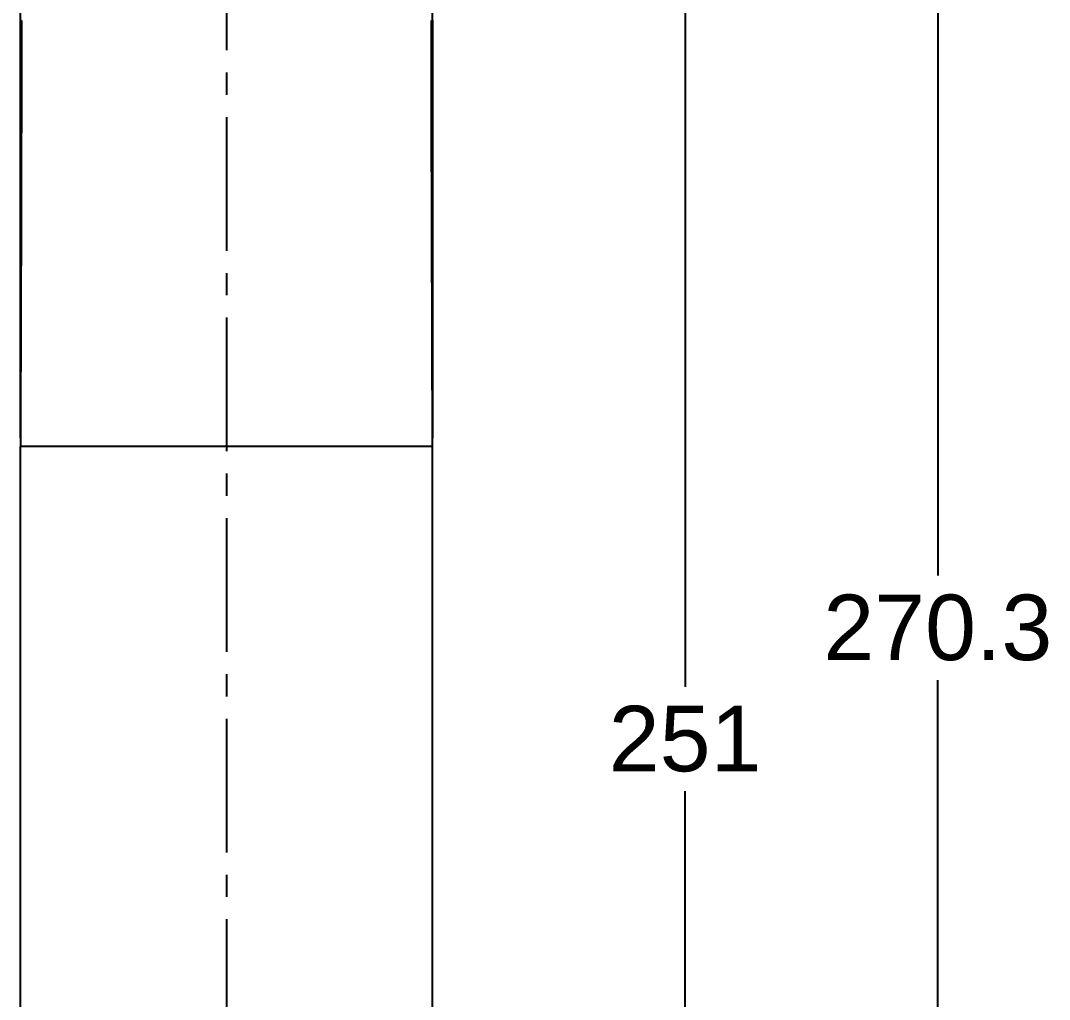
# Model space of a CAD drawing. Header units: millimetres. Extents: x 3724 to 4565, y 1133 to 1727.
# Drawn here: x 3853.6 to 3963.6, y 1420.9 to 1525.5 of the extents above; entities that cross this region are included whole.
import ezdxf

# ---------------------------------------------------------------- set-up
doc = ezdxf.new("R2010")
doc.units = ezdxf.units.MM
doc.linetypes.add('CENTER2', pattern=[28.575, 19.05, -3.175, 3.175, -3.175])
doc.layers.add('DIM', color=3, linetype='Continuous')
doc.layers.add('중심선', color=1, linetype='CENTER2')
doc.styles.get("Standard").update_dxf_attribs({"font": 'arial.ttf'})
doc.dimstyles.new('사본 ISO-25', dxfattribs={"dimtxt": 7, "dimasz": 7, "dimexe": 1.25, "dimexo": 0.625, "dimtad": 1, "dimtih": 1, "dimtoh": 1, "dimdec": 1, "dimdsep": 46, "dimtxsty": 'Standard', "dimcen": 2.5, "dimclrd": 3, "dimclre": 3, "dimclrt": 4, "dimadec": 0, "dimazin": 0, "dimtfac": 1, "dimtdec": 1, "dimtmove": 0, "dimatfit": 3, "dimfxl": 1, "dimarcsym": 0})

# ---------------------------------------------------------------- blocks, each defined once
blk = doc.blocks.new('*D10')
at = {"layer": 'Defpoints', "color": 0, "transparency": 16777216}
for p in [(3885.63, 1595.72), (3901.63, 1325.44), (3951.63, 1325.44)]:
    blk.add_point(p, dxfattribs=at)
at = {"layer": 'DIM', "color": 3, "lineweight": -2, "transparency": 16777216}
for p, q in [((3886.25, 1595.72), (3952.88, 1595.72)), ((3951.63, 1588.72), (3951.63, 1466.16)), ((3951.63, 1332.44), (3951.63, 1455)), ((3902.25, 1325.44), (3952.88, 1325.44))]:
    blk.add_line(p, q, dxfattribs=at)
at = {"layer": 'DIM', "color": 3, "transparency": 16777216}
for points in [[(3950.46, 1588.72), (3952.79, 1588.72), (3951.63, 1595.72)], [(3950.46, 1332.44), (3952.79, 1332.44), (3951.63, 1325.44)]]:
    blk.add_solid(points, dxfattribs=at)
at = {"layer": 'DIM', "color": 4, "transparency": 16777216, "insert": (3951.63, 1460.58), "char_height": 7, "attachment_point": 5}
blk.add_mtext('270.3', dxfattribs=at)
blk = doc.blocks.new('*D11')
at = {"layer": 'Defpoints', "color": 0, "transparency": 16777216}
for p in [(3892.63, 1576.48), (3924.63, 1325.44), (3924.87, 1325.44)]:
    blk.add_point(p, dxfattribs=at)
at = {"layer": 'DIM', "color": 3, "lineweight": -2, "transparency": 16777216}
for p, q in [((3893.25, 1576.48), (3925.88, 1576.48)), ((3924.63, 1569.48), (3924.63, 1454.27)), ((3924.63, 1332.44), (3924.63, 1443.12)), ((3924.25, 1325.44), (3923.38, 1325.44))]:
    blk.add_line(p, q, dxfattribs=at)
at = {"layer": 'DIM', "color": 3, "transparency": 16777216}
for points in [[(3923.46, 1569.48), (3925.79, 1569.48), (3924.63, 1576.48)], [(3923.46, 1332.44), (3925.79, 1332.44), (3924.63, 1325.44)]]:
    blk.add_solid(points, dxfattribs=at)
at = {"layer": 'DIM', "color": 4, "transparency": 16777216, "insert": (3924.63, 1448.7), "char_height": 7, "attachment_point": 5}
blk.add_mtext('251', dxfattribs=at)

msp = doc.modelspace()

# ---------------------------------------------------------------- linework, layer by layer
at = {"extrusion": (0, 1, 0)}
for p, q in [((3855.3, 1479.94), (3853.63, 1479.94)), ((3853.63, 1332.44), (3853.63, 1479.94)), ((3894.47, 1479.94), (3856.78, 1479.94)), ((3897.63, 1479.94), (3895.95, 1479.94)), ((3897.63, 1332.44), (3897.63, 1479.94))]:
    msp.add_line(p, q, dxfattribs=at)
at = {"extrusion": (-2.22045e-16, 2.40741e-35, -1)}
msp.add_ellipse((3855.79, 1525.47), major_axis=(2.16, 0), ratio=0.007646, start_param=3.141596, end_param=3.420479, dxfattribs=at)
msp.add_ellipse((3895.46, 1525.47), major_axis=(-2.16, 0), ratio=0.007637, start_param=3.141596, end_param=3.420479)
for points, knots in [([(3853.63, 1525.46), (3853.63, 1525.91), (3853.63, 1526.73), (3853.63, 1527.65), (3853.63, 1528.24), (3853.63, 1528.52)], [0.00011, 0.00011, 0.00011, 0.00011, 0.3333333, 0.6666667, 1, 1, 1, 1]), ([(3897.63, 1525.46), (3897.63, 1525.91), (3897.63, 1526.73), (3897.63, 1527.65), (3897.63, 1528.24), (3897.63, 1528.52)], [0.0001096, 0.0001096, 0.0001096, 0.0001096, 0.3333333, 0.6666667, 0.9994365, 0.9994365, 0.9994365, 0.9994365]), ([(3853.71, 1525.47), (3853.71, 1524.47), (3853.72, 1523.46), (3853.72, 1522.44), (3853.72, 1521.44), (3853.72, 1520.42), (3853.71, 1519.4), (3853.71, 1518.4), (3853.71, 1517.39), (3853.71, 1516.37)], [0, 0, 0, 0, 0.0754218, 0.0754218, 0.0754218, 0.1492481, 0.1492481, 0.1492481, 0.2217487, 0.2217487, 0.2217487, 0.2217487]), ([(3897.54, 1518.01), (3897.54, 1518.21), (3897.54, 1518.41), (3897.54, 1518.61), (3897.54, 1519.12), (3897.54, 1519.63), (3897.54, 1520.14)], [0.81846414, 0.81846414, 0.81846414, 0.81846414, 0.83333333, 0.83333333, 0.83333333, 0.87074309, 0.87074309, 0.87074309, 0.87074309]), ([(3897.56, 1505.3), (3897.56, 1506.71), (3897.56, 1508.14), (3897.55, 1509.53), (3897.55, 1510.25), (3897.55, 1510.95), (3897.55, 1511.65)], [0.5239715, 0.5239715, 0.5239715, 0.5239715, 0.6164039, 0.6164039, 0.6164039, 0.6640568, 0.6640568, 0.6640568, 0.6640568]), ([(3853.7, 1510.3), (3853.7, 1508.31), (3853.69, 1506.29), (3853.69, 1504.23), (3853.68, 1501.72), (3853.67, 1499.16), (3853.67, 1496.53), (3853.66, 1495.07), (3853.66, 1493.59), (3853.65, 1492.09)], [0.3632326, 0.3632326, 0.3632326, 0.3632326, 0.499964, 0.499964, 0.499964, 0.6666667, 0.6666667, 0.6666667, 0.7592298, 0.7592298, 0.7592298, 0.7592298]), ([(3897.63, 1479.94), (3897.63, 1482.73), (3897.62, 1485.48), (3897.62, 1488.31), (3897.61, 1491.13), (3897.6, 1494.02), (3897.59, 1496.67), (3897.58, 1499.31), (3897.57, 1501.7), (3897.57, 1504.21)], [0.0000001, 0.0000001, 0.0000001, 0.0000001, 0.1666667, 0.1666667, 0.1666667, 0.3333333, 0.3333333, 0.3333333, 0.5, 0.5, 0.5, 0.5]), ([(3853.65, 1492.09), (3853.64, 1490.1), (3853.64, 1488.08), (3853.63, 1486.02), (3853.63, 1484.03), (3853.63, 1482), (3853.63, 1479.94)], [0.7592298, 0.7592298, 0.7592298, 0.7592298, 0.8818836, 0.8818836, 0.8818836, 1, 1, 1, 1]), ([(3856.78, 1479.94), (3856.22, 1479.94), (3855.72, 1479.94), (3855.3, 1479.94), (3855.3, 1479.94), (3855.3, 1479.94), (3855.3, 1479.94)], [0.65482118, 0.65482118, 0.65482118, 0.65482118, 0.74999992, 0.74999992, 0.74999992, 0.75001868, 0.75001868, 0.75001868, 0.75001868]), ([(3895.95, 1479.94), (3895.95, 1479.94), (3895.95, 1479.94), (3895.95, 1479.94), (3895.53, 1479.94), (3895.04, 1479.94), (3894.47, 1479.94)], [0.24998118, 0.24998118, 0.24998118, 0.24998118, 0.24999994, 0.24999994, 0.24999994, 0.34519985, 0.34519985, 0.34519985, 0.34519985])]:
    msp.add_open_spline(points, degree=3, knots=knots)
for points in [[(3853.63, 1480.9), (3853.63, 1495.75), (3853.63, 1510.61), (3853.63, 1525.46)], [(3897.54, 1524.4), (3897.54, 1524.76), (3897.54, 1525.11), (3897.54, 1525.47)], [(3897.63, 1525.46), (3897.62, 1510.59), (3897.62, 1495.72), (3897.63, 1480.85)], [(3897.54, 1522.27), (3897.54, 1522.98), (3897.54, 1523.69), (3897.54, 1524.4)], [(3897.54, 1520.14), (3897.54, 1520.85), (3897.54, 1521.56), (3897.54, 1522.27)], [(3897.54, 1515.89), (3897.54, 1516.6), (3897.54, 1517.3), (3897.54, 1518.01)], [(3853.71, 1516.37), (3853.71, 1516.17), (3853.71, 1515.98), (3853.71, 1515.78)], [(3853.71, 1515.78), (3853.71, 1514.4), (3853.71, 1513.01), (3853.7, 1511.6)], [(3897.55, 1513.76), (3897.55, 1514.48), (3897.55, 1515.19), (3897.54, 1515.89)], [(3897.55, 1511.76), (3897.55, 1512.44), (3897.55, 1513.11), (3897.55, 1513.76)], [(3853.7, 1511.6), (3853.7, 1511.17), (3853.7, 1510.74), (3853.7, 1510.3)], [(3897.55, 1511.65), (3897.55, 1511.68), (3897.55, 1511.72), (3897.55, 1511.76)], [(3897.57, 1504.21), (3897.57, 1504.57), (3897.56, 1504.94), (3897.56, 1505.3)]]:
    msp.add_open_spline(points, degree=3)
at = {"layer": '중심선', "color": 1, "ltscale": 0.75}
msp.add_line((3875.63, 1600.89), (3875.63, 1190.16), dxfattribs=at)

# ---------------------------------------------------------------- dimensions: what is measured, and where the dimension line sits
at = {"layer": 'DIM'}
dim = msp.add_linear_dim(base=(3951.63, 1325.44), p1=(3885.63, 1595.72), p2=(3901.63, 1325.44), angle=90, dimstyle='사본 ISO-25', override={"dimgap": 2, "dimtad": 0}, dxfattribs=at)
dim.commit()
dim.dimension.update_dxf_attribs({"geometry": '*D10', "text_midpoint": (3951.63, 1460.58)})
dim = msp.add_linear_dim(base=(3924.63, 1325.44), p1=(3892.63, 1576.48), p2=(3924.87, 1325.44), angle=90, dimstyle='사본 ISO-25', override={"dimgap": 2, "dimtad": 0}, dxfattribs=at)
dim.commit()
dim.dimension.update_dxf_attribs({"geometry": '*D11', "text_midpoint": (3924.63, 1448.7), "dimtype": 160})

doc.saveas('drawing.dxf')
